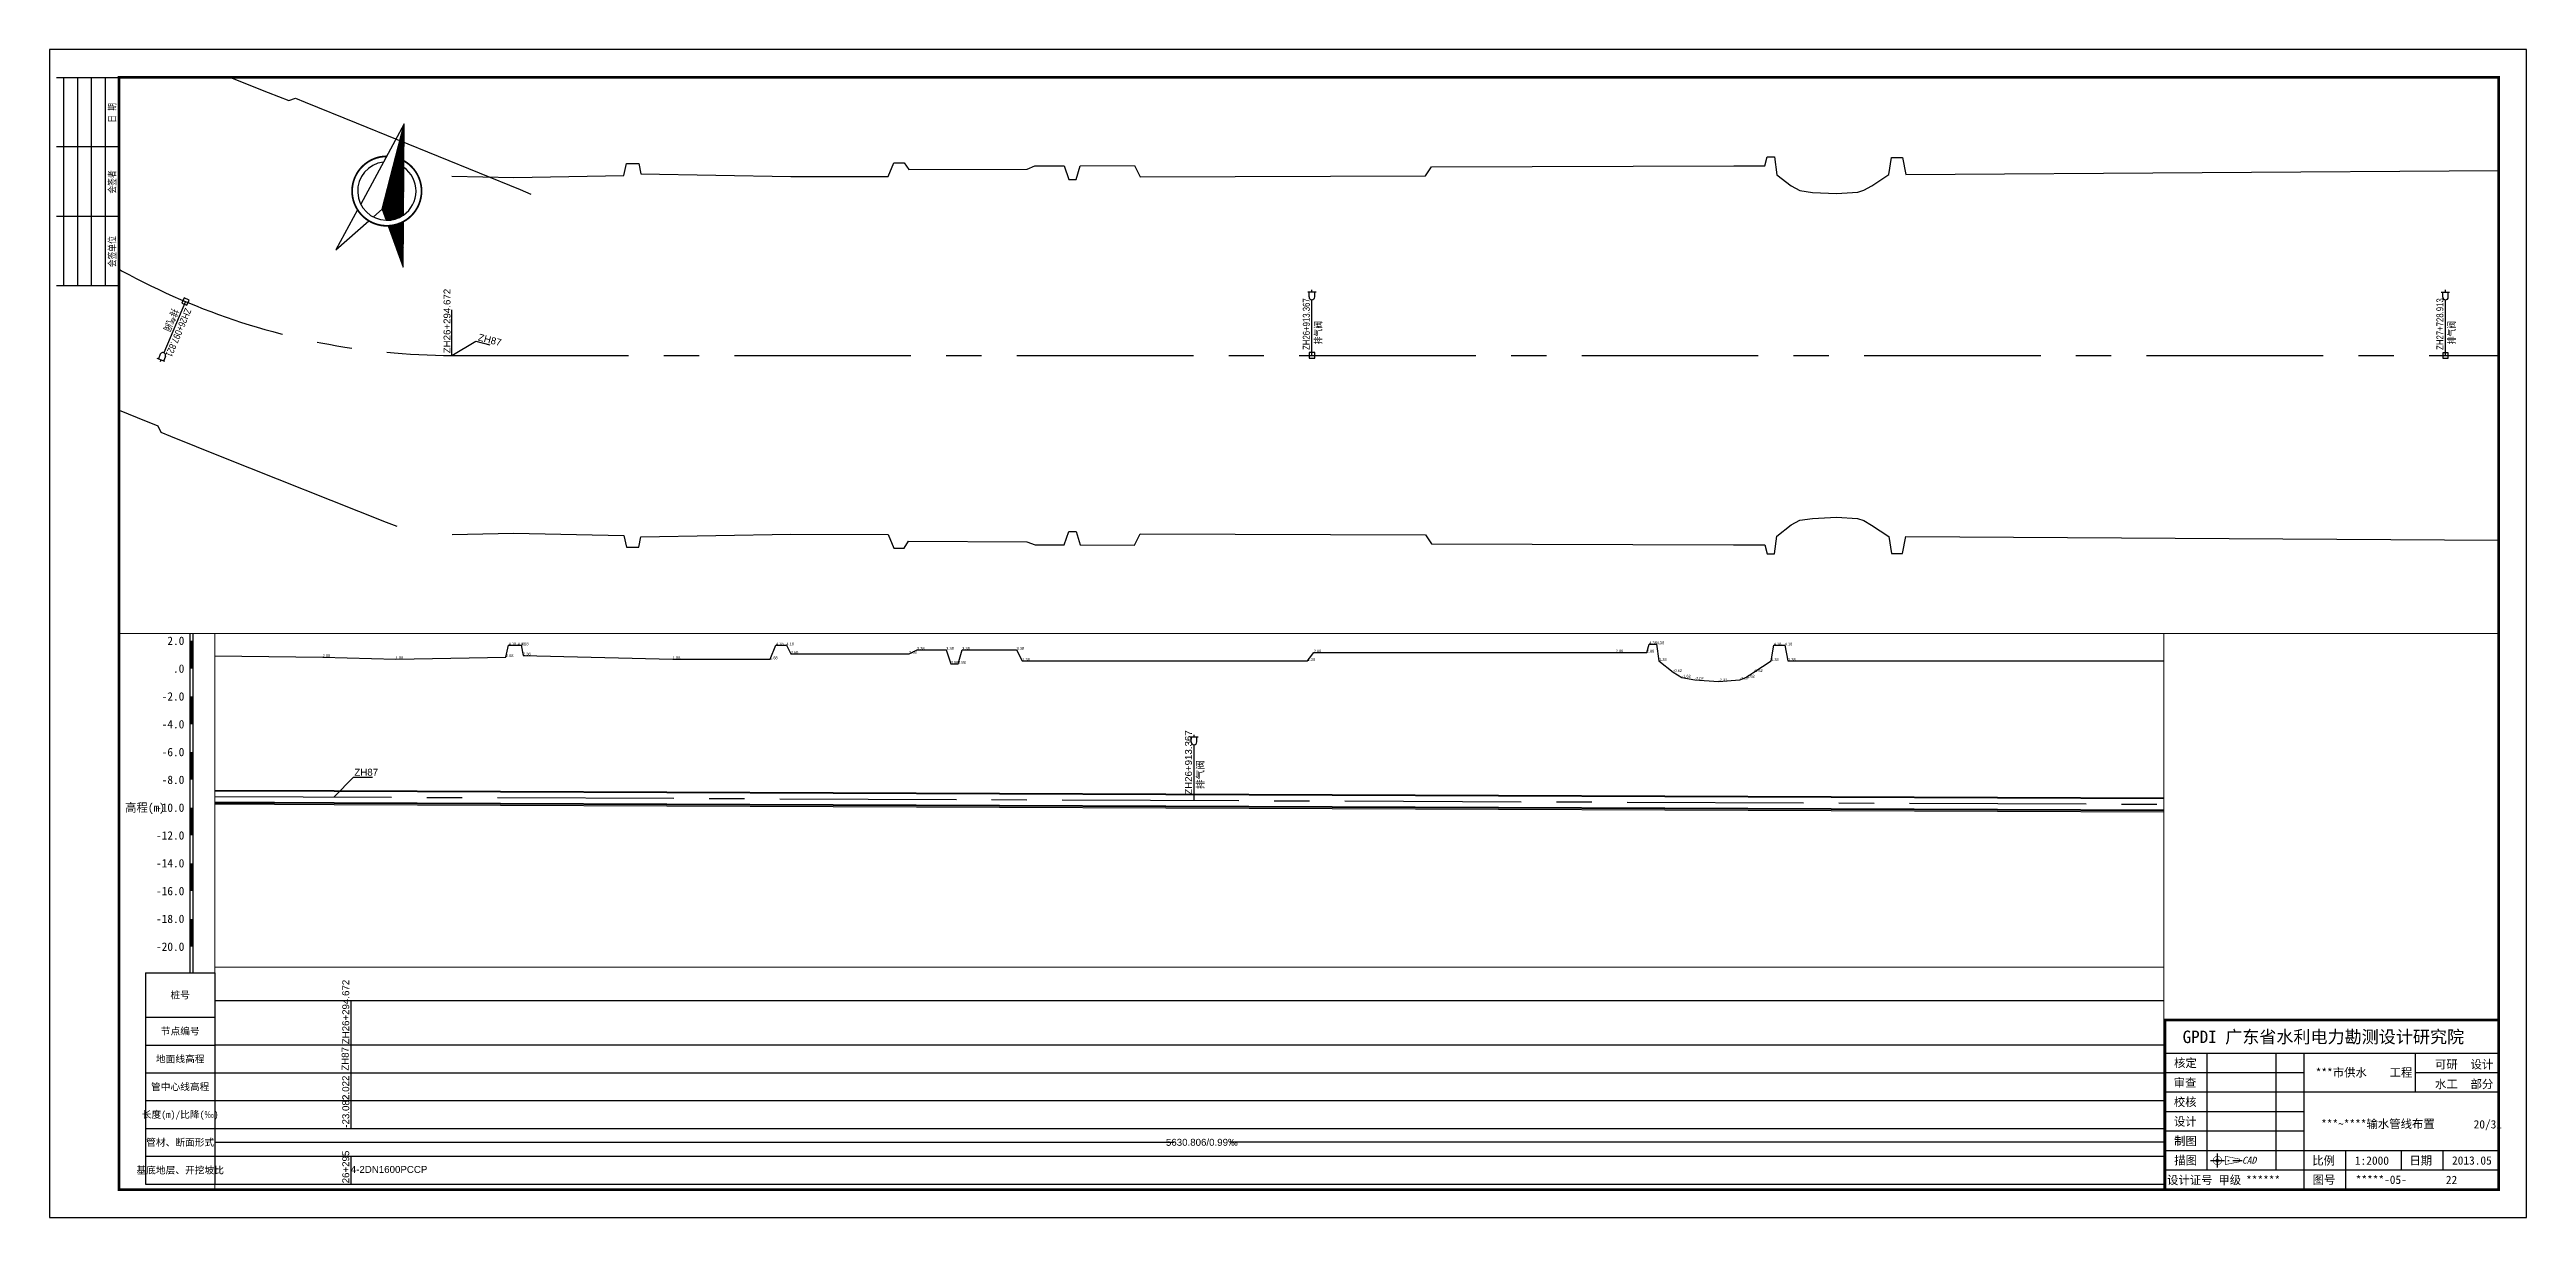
# Paper-space layout '22' of a CAD drawing. Header units: millimetres. Extents: x 0 to 891, y 0 to 420.
# The model-space entities are those that its viewports show. They can reach past a viewport. Long polylines and large blocks are cut down to what shows.
import ezdxf
from ezdxf.enums import TextEntityAlignment as Align
from ezdxf.lldxf.tags import DXFTag

# ---------------------------------------------------------------- set-up
doc = ezdxf.new("R2010")
doc.units = ezdxf.units.MM
doc.linetypes.add('CENTER', pattern=[50.8, 31.75, -6.35, 6.35, -6.35])
for name, color, linetype in [('pipe', 3, 'Continuous'), ('pipe_cen', 1, 'CENTER'), ('tab', 9, 'Continuous'), ('地形剖面', 4, 'Continuous'), ('布局裁图', 3, 'Continuous'), ('水工平面管线标注', 3, 'Continuous'), ('水工开挖线', 5, 'Continuous'), ('纵面管线标注', 3, 'Continuous'), ('附属设施', 2, 'Continuous')]:
    doc.layers.add(name, color=color, linetype=linetype)
doc.layers.add('管线-管廊边线-北线', color=4, linetype='管廊边线', lineweight=9)
doc.styles.add('FSD', font='')
doc.styles.add('HT', font='simhei.ttf')
doc.styles.get("Standard").update_dxf_attribs({"font": 'arial.ttf'})
doc.styles.get('FSD').set_extended_font_data('SimSun')
tags = doc.linetypes.add('管廊边线', pattern='A,50,-5,["管廊边线",Standard,S=2.54,R=0,X=-3.5,Y=-1.27],-12', length=67).pattern_tags.tags
tags[6] = DXFTag(74, 10)

# ---------------------------------------------------------------- blocks, each defined once
blk = doc.blocks.new('sign')
at = {"color": 7}
for p, q in [((-20, 0), (-20, -75)), ((-15, 0), (-15, -75)), ((-10, 0), (-10, -75)), ((-5, 0), (-5, -75)), ((0, -25), (-22.5, -25)), ((0, -50), (-22.5, -50))]:
    blk.add_line(p, q, dxfattribs=at)
blk.add_lwpolyline([(-22.5, 0), (0, 0), (0, -75), (-22.5, -75)], dxfattribs=at)
at = {"color": 3, "style": 'FSD', "width": 0.8}
for s, p in [('日 期', (-1.24, -16.3)), ('会签者', (-1.2, -41.81)), ('会签单位', (-1.2, -68.28))]:
    blk.add_text(s, height=2.5, rotation=90, dxfattribs=at).set_placement(p)
blk = doc.blocks.new('图框')
at = {"color": 7, "ltscale": 8}
for p, q in [((761, 10), (761, 71)), ((881, 71), (881, 10))]:
    blk.add_line(p, q, dxfattribs=at)
at = {"color": 7}
for p, q in [((881, 59), (761, 59)), ((776, 59), (776, 17)), ((801, 17), (801, 59)), ((811, 10), (811, 59)), ((851, 59), (851, 45)), ((811, 52), (761, 52)), ((881, 45), (761, 45)), ((881, 52), (851, 52)), ((811, 38), (761, 38)), ((811, 31), (761, 31)), ((881, 24), (761, 24)), ((826, 10), (826, 24)), ((846, 17), (846, 24)), ((861, 17), (861, 24)), ((881, 17), (761, 17))]:
    blk.add_line(p, q, dxfattribs=at)
at = {"color": 1}
for p, q in [((777.36, 20.51), (782.36, 20.51)), ((779.86, 18.01), (779.86, 23.01)), ((783.61, 20.51), (784.11, 20.51)), ((785.36, 20.51), (788.7, 20.51))]:
    blk.add_line(p, q, dxfattribs=at)
blk.add_lwpolyline([(0, 0), (891, 0), (891, 420), (0, 420)], close=True)
at = {"const_width": 1}
blk.add_lwpolyline([(25, 10), (25, 410), (881, 410), (881, 10)], close=True, dxfattribs=at)
at = {"color": 7, "const_width": 1}
blk.add_lwpolyline([(761, 10), (761, 71), (881, 71), (881, 10)], close=True, dxfattribs=at)
at = {"color": 5, "const_width": 0.2}
for points in [[(781.35, 20.66, 39.991666), (781.36, 20.51, 0.025005)], [(780.45, 20.57, 39.991666), (780.46, 20.51, 0.025005)]]:
    blk.add_lwpolyline(points, format="xyb", close=True, dxfattribs=at)
blk.add_lwpolyline([(787.7, 20.01), (782.7, 19.01), (782.7, 22.01), (787.7, 21.01)], close=True, dxfattribs=at)
blk.add_blockref('sign', (25, 410))
at = {"color": 3, "style": 'HT'}
for s, height, p in [('GPDI 广东省水利电力勘测设计研究院', 4.5, (767.32, 62.71)), ('***市供水', 3, (815.18, 50.63)), ('工程', 3, (841.77, 50.63)), ('可研', 3, (858.09, 53.54)), ('设计', 3, (870.9, 53.54)), ('水工', 3, (858.09, 46.44)), ('部分', 3, (870.9, 46.44)), ('***~****输水管线布置', 3, (817.12, 32.13)), ('比例', 3, (813.95, 18.94)), ('1:2000', 3, (829.29, 18.94)), ('日期', 3, (848.89, 18.98)), ('2013.05', 3, (864.23, 18.98)), ('图号', 3, (814.08, 12.06)), ('*****-05-', 3, (829.59, 12.06))]:
    blk.add_text(s, height=height, dxfattribs=at).set_placement(p)
at = {"color": 3, "ltscale": 8, "style": 'HT'}
for s, p in [('核定', (764.23, 55.53)), ('审查', (764.08, 48.46)), ('校核', (764.15, 41.51)), ('设计', (764.16, 34.49)), ('制图', (764.25, 27.48)), ('描图', (764.31, 20.49))]:
    blk.add_text(s, height=3, dxfattribs=at).set_placement(p, align=Align.MIDDLE_LEFT)
at = {"color": 3, "style": 'HT', "oblique": 15}
blk.add_text('CAD', height=2.5, dxfattribs=at).set_placement((788.67, 19.33))
at = {"color": 3, "ltscale": 8, "style": 'HT'}
for s, p in [('设计证号 ', (761.71, 11.94)), ('甲级 ', (780.19, 11.94)), ('******', (790.15, 11.94))]:
    blk.add_text(s, height=3, dxfattribs=at).set_placement(p)
blk = doc.blocks.new('*X9')
at = {"color": 0}
for p, q in [((2.948, 5.027), (2.95, 5.029)), ((2.948, 5.013), (2.953, 5.017)), ((2.948, 4.999), (2.955, 5.006)), ((2.948, 4.985), (2.958, 4.995)), ((2.948, 4.97), (2.961, 4.983)), ((2.948, 4.956), (2.964, 4.972)), ((2.948, 4.942), (2.967, 4.961)), ((2.948, 4.928), (2.97, 4.949)), ((2.948, 4.914), (2.972, 4.938)), ((2.948, 4.9), (2.975, 4.927)), ((2.948, 4.886), (2.978, 4.916)), ((2.948, 4.871), (2.981, 4.904)), ((2.948, 4.857), (2.984, 4.893)), ((2.948, 4.843), (2.987, 4.882)), ((2.948, 4.829), (2.989, 4.87)), ((2.948, 4.815), (2.992, 4.859)), ((2.948, 4.801), (2.995, 4.848)), ((2.948, 4.787), (2.998, 4.836)), ((2.948, 4.772), (3.001, 4.825)), ((2.948, 4.758), (3.004, 4.814)), ((2.948, 4.744), (3.006, 4.802)), ((2.948, 4.73), (3.009, 4.791)), ((2.948, 4.716), (3.012, 4.78)), ((2.948, 4.702), (3.015, 4.768)), ((2.948, 4.688), (3.018, 4.757)), ((2.948, 4.673), (3.02, 4.746)), ((2.948, 4.659), (3.023, 4.735)), ((2.948, 4.645), (3.026, 4.723)), ((2.948, 4.631), (3.029, 4.712)), ((2.948, 4.617), (3.032, 4.701)), ((2.948, 4.603), (3.035, 4.689)), ((2.948, 4.589), (3.037, 4.678)), ((2.948, 4.574), (3.04, 4.667)), ((2.948, 4.56), (3.043, 4.655)), ((2.948, 4.546), (3.046, 4.644)), ((2.948, 4.532), (3.049, 4.633)), ((2.948, 4.518), (3.052, 4.621)), ((2.948, 4.504), (3.054, 4.61)), ((2.948, 4.49), (3.057, 4.599)), ((2.948, 4.475), (3.06, 4.587)), ((2.948, 4.461), (3.063, 4.576)), ((2.948, 4.447), (3.066, 4.565)), ((2.948, 4.433), (3.069, 4.554)), ((2.948, 4.419), (3.071, 4.542)), ((2.948, 4.405), (3.074, 4.531)), ((2.948, 4.391), (3.077, 4.52)), ((2.948, 4.376), (3.08, 4.508)), ((2.948, 4.362), (3.083, 4.497)), ((2.948, 4.348), (3.086, 4.486)), ((2.948, 4.334), (3.088, 4.474)), ((2.948, 4.32), (3.091, 4.463)), ((2.948, 4.306), (3.094, 4.452)), ((2.948, 4.292), (3.097, 4.44)), ((2.948, 4.277), (3.1, 4.429)), ((2.948, 4.263), (3.103, 4.418)), ((2.948, 4.249), (3.105, 4.406)), ((2.948, 4.235), (3.108, 4.395)), ((2.948, 4.221), (3.111, 4.384)), ((2.948, 4.207), (3.114, 4.372)), ((2.948, 4.193), (3.117, 4.361)), ((2.948, 4.178), (3.119, 4.35)), ((2.948, 4.164), (3.122, 4.339)), ((2.948, 4.15), (3.125, 4.327)), ((2.948, 4.136), (3.128, 4.316)), ((2.948, 4.122), (3.131, 4.305)), ((2.948, 4.108), (3.134, 4.293)), ((2.948, 4.094), (3.136, 4.282)), ((2.948, 4.079), (3.139, 4.271)), ((2.948, 4.065), (3.142, 4.259)), ((2.948, 4.051), (3.145, 4.248)), ((2.948, 4.037), (3.148, 4.237)), ((2.948, 4.023), (3.151, 4.225)), ((2.948, 4.009), (3.153, 4.214)), ((2.948, 3.995), (3.156, 4.203)), ((2.948, 3.98), (3.159, 4.191)), ((2.948, 3.966), (3.162, 4.18)), ((2.948, 3.952), (3.165, 4.169)), ((2.948, 3.938), (3.168, 4.158)), ((2.948, 3.924), (3.17, 4.146)), ((2.948, 3.91), (3.173, 4.135)), ((2.948, 3.896), (3.176, 4.124)), ((2.948, 3.881), (3.179, 4.112)), ((2.948, 3.867), (3.182, 4.101)), ((2.948, 3.853), (3.185, 4.09)), ((2.948, 3.839), (3.187, 4.078)), ((2.948, 3.825), (3.19, 4.067)), ((2.948, 3.811), (3.193, 4.056)), ((2.948, 3.797), (3.196, 4.044)), ((2.948, 3.782), (3.199, 4.033)), ((2.948, 3.768), (3.202, 4.022)), ((2.953, 3.759), (3.204, 4.01)), ((2.958, 3.75), (3.207, 3.999)), ((2.964, 3.742), (3.21, 3.988)), ((2.97, 3.733), (3.213, 3.977)), ((2.976, 3.725), (3.216, 3.965)), ((2.981, 3.717), (3.218, 3.954)), ((2.987, 3.708), (3.221, 3.943)), ((2.993, 3.7), (3.224, 3.931)), ((2.999, 3.691), (3.227, 3.92)), ((3.004, 3.683), (3.23, 3.909)), ((3.01, 3.675), (3.233, 3.897)), ((3.016, 3.666), (3.235, 3.886)), ((3.022, 3.658), (3.238, 3.875)), ((3.027, 3.65), (3.241, 3.863)), ((3.033, 3.641), (3.244, 3.852)), ((3.039, 3.633), (3.247, 3.841)), ((3.048, 3.627), (3.25, 3.829)), ((3.067, 3.633), (3.252, 3.818)), ((3.088, 3.639), (3.255, 3.807)), ((3.111, 3.648), (3.258, 3.795)), ((3.137, 3.66), (3.261, 3.784)), ((3.169, 3.679), (3.264, 3.773)), ((3.223, 3.718), (3.266, 3.76))]:
    blk.add_line(p, q, dxfattribs=at)
blk = doc.blocks.new('*X8')
at = {"color": 0}
for p, q in [((3.102, 3.54), (3.132, 3.57)), ((3.108, 3.532), (3.157, 3.581)), ((3.114, 3.524), (3.185, 3.595)), ((3.119, 3.515), (3.219, 3.615)), ((3.125, 3.507), (3.276, 3.658)), ((3.131, 3.498), (3.292, 3.66)), ((3.137, 3.49), (3.295, 3.648)), ((3.142, 3.482), (3.298, 3.637)), ((3.148, 3.473), (3.301, 3.626)), ((3.154, 3.465), (3.303, 3.614)), ((3.16, 3.457), (3.306, 3.603)), ((3.165, 3.448), (3.309, 3.592)), ((3.171, 3.44), (3.312, 3.581)), ((3.177, 3.431), (3.315, 3.569)), ((3.096, 3.549), (3.11, 3.562)), ((3.183, 3.423), (3.317, 3.558)), ((3.188, 3.415), (3.32, 3.547)), ((3.194, 3.406), (3.323, 3.535)), ((3.2, 3.398), (3.326, 3.524)), ((3.206, 3.389), (3.329, 3.513)), ((3.211, 3.381), (3.332, 3.501)), ((3.217, 3.373), (3.334, 3.49)), ((3.223, 3.364), (3.337, 3.479)), ((3.229, 3.356), (3.34, 3.467)), ((3.234, 3.347), (3.343, 3.456)), ((3.24, 3.339), (3.346, 3.445)), ((3.246, 3.331), (3.349, 3.433)), ((3.252, 3.322), (3.351, 3.422)), ((3.257, 3.314), (3.354, 3.411)), ((3.263, 3.305), (3.357, 3.4)), ((3.269, 3.297), (3.36, 3.388)), ((3.275, 3.289), (3.363, 3.377)), ((3.28, 3.28), (3.366, 3.366)), ((3.286, 3.272), (3.368, 3.354)), ((3.292, 3.263), (3.371, 3.343)), ((3.298, 3.255), (3.374, 3.332)), ((3.303, 3.247), (3.377, 3.32)), ((3.309, 3.238), (3.38, 3.309)), ((3.315, 3.23), (3.383, 3.298)), ((3.321, 3.222), (3.385, 3.286)), ((3.326, 3.213), (3.388, 3.275)), ((3.332, 3.205), (3.391, 3.264)), ((3.338, 3.196), (3.394, 3.252)), ((3.344, 3.188), (3.397, 3.241)), ((3.349, 3.18), (3.4, 3.23)), ((3.355, 3.171), (3.402, 3.218)), ((3.361, 3.163), (3.405, 3.207)), ((3.367, 3.154), (3.408, 3.196)), ((3.372, 3.146), (3.411, 3.185)), ((3.378, 3.138), (3.414, 3.173)), ((3.384, 3.129), (3.416, 3.162)), ((3.39, 3.121), (3.419, 3.151)), ((3.395, 3.112), (3.422, 3.139)), ((3.401, 3.104), (3.425, 3.128)), ((3.407, 3.096), (3.428, 3.117)), ((3.413, 3.087), (3.431, 3.105)), ((3.418, 3.079), (3.433, 3.094)), ((3.424, 3.07), (3.436, 3.083)), ((3.43, 3.062), (3.439, 3.071)), ((3.436, 3.054), (3.442, 3.06)), ((3.441, 3.045), (3.445, 3.049)), ((3.447, 3.037), (3.448, 3.037))]:
    blk.add_line(p, q, dxfattribs=at)
blk = doc.blocks.new('zbz')
for p, q in [((0, 0), (-0.318, -1.274)), ((0, -1.27), (0, 0)), ((0.318, -1.274), (0, 0)), ((-0.341, -1.365), (-0.5, -2)), ((-0.095, -1.409), (0, -1.27)), ((0, -1.27), (0.095, -1.409)), ((0.5, -2), (0.341, -1.365)), ((-0.5, -2), (-0.143, -1.479)), ((0.143, -1.479), (0.5, -2))]:
    blk.add_line(p, q)
at = {"const_width": 0.025}
for points in [[(-0.129, -0.517, 1.014443), (0.143, -1.479, 1.014443)], [(0.341, -1.365, 0.588844), (0.129, -0.517, 1.014443)], [(0.143, -1.479, 0.115834), (0.341, -1.365, 1.014443)]]:
    blk.add_lwpolyline(points, format="xyb", dxfattribs=at)
for start, end in [(111.2477, 283.0769), (319.3202, 68.7523), (283.0769, 319.3202)]:
    blk.add_arc((0, -1), 0.42, start, end)
for name in ['*X9', '*X8']:
    blk.add_blockref(name, (-2.948, -5.035))
blk = doc.blocks.new('指北针')
at = {"xscale": 25, "yscale": 25, "zscale": 25}
blk.add_blockref('zbz', (12.5, 50), dxfattribs=at)
blk = doc.blocks.new('qin排气阀va')
at = {"layer": '附属设施'}
for points in [[(-1.5, 22.8), (1.5, 22.8)], [(-1, 21), (-1, 22.8)], [(0, 22.8), (0, 23.55)], [(0, 0), (0, 20)], [(1, 21), (1, 22.8)]]:
    blk.add_lwpolyline(points, dxfattribs=at)
blk.add_arc((0, 21), 1, 180, 0, dxfattribs=at)
blk.add_attdef('名称', text='', height=2.5, rotation=90, dxfattribs=at).set_placement((1, 4), align=Align.TOP_LEFT)
blk.add_attdef('ZH', text='', height=2.5, rotation=90, dxfattribs=at).set_placement((0, 2), align=Align.BOTTOM_LEFT)
blk = doc.blocks.new('qin排气阀pa')
at = {"layer": '附属设施'}
for points in [[(-1.5, 22.8), (1.5, 22.8)], [(-1, 21), (-1, 22.8)], [(0, 22.8), (0, 23.55)], [(0, 0), (0, 20)], [(1, 21), (1, 22.8)]]:
    blk.add_lwpolyline(points, dxfattribs=at)
blk.add_lwpolyline([(-1, -1), (1, -1), (1, 1), (-1, 1)], close=True, dxfattribs=at)
blk.add_arc((0, 21), 1, 180, 0, dxfattribs=at)
blk.add_attdef('名称', text='', height=2.5, rotation=90, dxfattribs=at).set_placement((1, 4), align=Align.TOP_LEFT)
blk.add_attdef('ZH', text='', height=2.5, rotation=90, dxfattribs=at).set_placement((0, 2), align=Align.BOTTOM_LEFT)

msp = doc.modelspace()

# ---------------------------------------------------------------- linework, layer by layer
at = {"layer": 'pipe'}
for points in [[(539161.9, 2381731.5), (539540.1, 2381730)], [(539161.9, 2381730.9), (539540.1, 2381729.4)], [(539540.1, 2381730), (542948.7, 2381716.4)], [(539540.1, 2381729.4), (542948.7, 2381715.8)], [(539161.9, 2381722.9), (539540.1, 2381721.4)], [(539161.9, 2381722.3), (539540.1, 2381720.8)], [(539161.9, 2381721.5), (539540.1, 2381720)], [(539540.1, 2381721.4), (542948.7, 2381707.8)], [(539540.1, 2381720.8), (542948.7, 2381707.2)], [(539540.1, 2381720), (542948.7, 2381706.4)]]:
    msp.add_lwpolyline(points, dxfattribs=at)
at = {"layer": 'pipe_cen'}
msp.add_lwpolyline([(535456.5, 2392009, 0.19386), (535822.4, 2391960.6), (539123.8, 2392808.9)], format="xyb", dxfattribs=at)
msp.add_lwpolyline([(537337, 2381734.1), (542967.8, 2381711.7)], dxfattribs=at)
at = {"layer": 'tab'}
for points in [[(513183.4, 2381401.7), (554886.6, 2381401.7)], [(539540.1, 2381401.7), (539540.1, 2381309.7)], [(513183.4, 2381369.7), (554886.6, 2381369.7)], [(513183.4, 2381349.7), (554886.6, 2381349.7)], [(513183.4, 2381329.7), (554886.6, 2381329.7)], [(513183.4, 2381309.7), (554886.6, 2381309.7)], [(513183.4, 2381289.7), (554886.6, 2381289.7)], [(537337, 2381299.7), (537340, 2381299.7), (540132.4, 2381299.7)], [(539540.1, 2381289.7), (539540.1, 2381269.7)], [(542967.8, 2381299.7), (542964.8, 2381299.7), (540172.4, 2381299.7)], [(513183.4, 2381269.7), (554886.6, 2381269.7)]]:
    msp.add_lwpolyline(points, dxfattribs=at)
at = {"layer": '地形剖面'}
msp.add_lwpolyline([(539404.6, 2381827.2), (539531.9, 2381826), (539584.5, 2381824.4), (539663.7, 2381826), (539665.7, 2381834.4), (539672.2, 2381834.4), (539674.6, 2381834.4), (539676.1, 2381827.2), (539783.8, 2381824.4), (539853.8, 2381824.4), (539858, 2381834.4), (539865.5, 2381834.4), (539868.7, 2381828.4), (539953.8, 2381828.4), (539959.5, 2381831.2), (539980.5, 2381831.2), (539983.8, 2381821.2), (539989.1, 2381821.2), (539992, 2381831.2), (540031.1, 2381831.2), (540035.2, 2381823.2), (540240.5, 2381823.2), (540244.9, 2381829.2), (540462.2, 2381829.2), (540484.5, 2381829.2), (540486.3, 2381835.2), (540491.6, 2381835.2), (540493.3, 2381823.2), (540503.5, 2381815.2), (540509.8, 2381811.2), (540519, 2381809.6), (540536.1, 2381808.4), (540551.4, 2381809.6), (540555.8, 2381811.2), (540561.5, 2381815.2), (540573.9, 2381823.2), (540575.9, 2381834.4), (540583.8, 2381834.4), (540586.1, 2381823.2), (541079.9, 2381823.2)], dxfattribs=at)
at = {"layer": '水工平面管线标注', "color": 9}
for points in [[(535822.4, 2391960.6), (535814.2, 2391992.3)], [(535822.4, 2391960.6), (535836.5, 2391974.7), (535846.8, 2391974.7)]]:
    msp.add_lwpolyline(points, dxfattribs=at)
at = {"layer": '水工平面管线标注'}
for points in [[(535822.1, 2391960.6, 0.5, 0.5, -1), (535822.6, 2391960.6, 0, 0, 0)], [(535822.1, 2391960.6, 0.5, 0.5, 1), (535822.6, 2391960.6, 0, 0, 0)]]:
    msp.add_lwpolyline(points, format="xyseb", dxfattribs=at)
at = {"layer": '水工开挖线'}
for points in [[(535790.3, 2392085.4), (535833.6, 2392095.5), (535909.9, 2392116.8), (535909.7, 2392125.5), (535916, 2392127.1), (535918.3, 2392127.7), (535921.6, 2392120.9), (536026.5, 2392145.8), (536094.2, 2392163.4), (536095.8, 2392173.9), (536103, 2392175.8), (536107.4, 2392171.8), (536189.8, 2392193.3), (536194.7, 2392197), (536215, 2392202.3), (536220.7, 2392193.6), (536225.8, 2392195), (536226.1, 2392205.1), (536264, 2392215), (536270, 2392208.2), (536468.7, 2392260), (536471.3, 2392267.3), (536681.6, 2392322.1), (536703.2, 2392327.7), (536703.3, 2392334.4), (536708.4, 2392335.7), (536713.2, 2392323.6), (536725.2, 2392318.4), (536732.1, 2392316.8), (536741.3, 2392317.8), (536758.1, 2392321.2), (536772.7, 2392326), (536776.6, 2392328.4), (536781.3, 2392333), (536791.3, 2392344), (536790.1, 2392356.3), (536797.8, 2392358.3), (536803.1, 2392347), (537280.6, 2392473), (537280.5, 2392476.4), (537278.7, 2392487), (537280.9, 2392487.5), (537287.8, 2392474.8), (537293.5, 2392468), (537302.3, 2392456.9), (537305.1, 2392454.2), (537309.6, 2392452)], [(535854.5, 2391835.8), (535897.2, 2391847.8), (535974.3, 2391865.9), (535978.4, 2391858.3), (535984.7, 2391859.8), (535987, 2391860.4), (535986.6, 2391868), (536090.5, 2391896.7), (536158.3, 2391913.9), (536164.8, 2391905.5), (536172, 2391907.3), (536173.9, 2391912.9), (536256.4, 2391933.8), (536262.6, 2391933), (536282.9, 2391938.2), (536283.7, 2391948.4), (536288.8, 2391949.7), (536294, 2391941), (536331.9, 2391950.6), (536333.9, 2391959.5), (536532.9, 2392009.9), (536538.8, 2392004.7), (536749.4, 2392058.1), (536771.1, 2392063.6), (536774.4, 2392057.8), (536779.5, 2392059.1), (536777.9, 2392072), (536785.8, 2392082.4), (536791.1, 2392087.1), (536799.7, 2392090.6), (536816.1, 2392095.8), (536831.1, 2392098.6), (536835.7, 2392098.4), (536842, 2392096.6), (536856.1, 2392091.8), (536861, 2392080.4), (536868.7, 2392082.4), (536867.9, 2392094.8), (537347, 2392214.7)], [(535474.4, 2392144.3), (535506.2, 2392139.9), (535512.1, 2392128.3), (535546, 2392124), (535647.2, 2392110.9), (535663.1, 2392108.9), (535667.4, 2392111.7), (535674.8, 2392110.7), (535714.1, 2392105.6), (535840.2, 2392088.4), (535848.4, 2392087.1)], [(535438.6, 2391873.7), (535470.4, 2391869.6), (535479.1, 2391879.3), (535513, 2391874.7), (535614.1, 2391861), (535630, 2391858.8), (535633.4, 2391855), (535640.8, 2391854), (535680.2, 2391848.7), (535806.4, 2391832.6), (535814.6, 2391831.7)]]:
    msp.add_lwpolyline(points, dxfattribs=at)
at = {"layer": '管线-管廊边线-北线', "color": 2, "linetype": 'CENTER'}
msp.add_lwpolyline([(535456.5, 2392009, 0.19386), (535822.4, 2391960.6), (539123.8, 2392808.9)], format="xyb", dxfattribs=at)
at = {"layer": '纵面管线标注', "color": 9}
msp.add_lwpolyline([(539540.1, 2381725.4), (539554.2, 2381739.5), (539567.7, 2381739.5)], dxfattribs=at)

# ---------------------------------------------------------------- block references
at = {"layer": '附属设施'}
ref = msp.add_blockref('qin排气阀pa', (537211.5, 2392317.5), dxfattribs=dict(at, xscale=2, yscale=2, zscale=2, rotation=14.41093201111667))
ref.add_attrib('ZH', 'ZH27+728.913', dxfattribs={"height": 5, "rotation": 104.4109, "width": 0.8}).set_placement((537210.5, 2392321.4), align=Align.BOTTOM_LEFT)
ref.add_attrib('名称', '排气阀', dxfattribs={"height": 5, "rotation": 104.4109, "width": 0.8}).set_placement((537211.4, 2392325.8), align=Align.TOP_LEFT)
ref = msp.add_blockref('qin排气阀pa', (536421.6, 2392114.6), dxfattribs=dict(at, xscale=2, yscale=2, zscale=2, rotation=14.41093201111667))
ref.add_attrib('ZH', 'ZH26+913.367', dxfattribs={"height": 5, "rotation": 104.4109, "width": 0.8}).set_placement((536420.6, 2392118.4), align=Align.BOTTOM_LEFT)
ref.add_attrib('名称', '排气阀', dxfattribs={"height": 5, "rotation": 104.4109, "width": 0.8}).set_placement((536421.6, 2392122.8), align=Align.TOP_LEFT)
ref = msp.add_blockref('qin排气阀pa', (535627.1, 2391950.4), dxfattribs=dict(at, xscale=2, yscale=2, zscale=2, rotation=171.5702386042383))
ref.add_attrib('ZH', 'ZH26+097.821', dxfattribs={"height": 5, "rotation": 261.5702, "width": 0.8}).set_placement((535626.5, 2391946.4), align=Align.BOTTOM_LEFT)
ref.add_attrib('名称', '排气阀', dxfattribs={"height": 5, "rotation": 261.5702, "width": 0.8}).set_placement((535624, 2391942.8), align=Align.TOP_LEFT)
at = {"layer": '附属设施', "xscale": 2, "yscale": 2, "zscale": 2}
msp.add_blockref('qin排气阀va', (540158.8, 2381722.9), dxfattribs=at).add_auto_attribs({'ZH': 'ZH26+913.367', '名称': '排气阀'})

# ---------------------------------------------------------------- texts
at = {"layer": 'tab', "color": 3}
for s, p in [('ZH26+294.672', (539539, 2381370.2)), ('2.022', (539539, 2381330.2)), ('-23.082', (539539, 2381310.2))]:
    msp.add_text(s, height=5, rotation=90, dxfattribs=at).set_placement(p)
msp.add_text('ZH87', height=5, rotation=90, dxfattribs=at).set_placement((539540.1, 2381359.7), align=Align.BOTTOM_CENTER)
msp.add_text('5630.806/0.99‰', height=5, dxfattribs=at).set_placement((540152.4, 2381299.7), align=Align.MIDDLE_CENTER)
at = {"layer": '地形剖面', "color": 9}
for s, p in [('2.08', (539531.9, 2381826)), ('1.68', (539584.5, 2381824.4)), ('2.08', (539663.7, 2381826)), ('4.18', (539665.7, 2381834.4)), ('4.18', (539672.2, 2381834.4)), ('4.18', (539674.6, 2381834.4)), ('2.38', (539676.1, 2381827.2)), ('1.68', (539783.8, 2381824.4)), ('1.68', (539853.8, 2381824.4)), ('4.18', (539858, 2381834.4)), ('4.18', (539865.5, 2381834.4)), ('2.68', (539868.7, 2381828.4)), ('2.68', (539953.8, 2381828.4)), ('3.38', (539959.5, 2381831.2)), ('3.38', (539980.5, 2381831.2)), ('0.88', (539983.8, 2381821.2)), ('0.88', (539989.1, 2381821.2)), ('3.38', (539992, 2381831.2)), ('3.38', (540031.1, 2381831.2)), ('1.38', (540035.2, 2381823.2)), ('1.38', (540240.5, 2381823.2)), ('2.88', (540244.9, 2381829.2)), ('2.88', (540462.2, 2381829.2)), ('2.88', (540484.5, 2381829.2)), ('4.38', (540486.3, 2381835.2)), ('4.38', (540491.6, 2381835.2)), ('1.38', (540493.3, 2381823.2)), ('1.38', (540573.9, 2381823.2)), ('4.18', (540575.9, 2381834.4)), ('4.18', (540583.8, 2381834.4)), ('1.38', (540586.1, 2381823.2)), ('-0.62', (540503.5, 2381815.2)), ('-1.62', (540509.8, 2381811.2)), ('-2.02', (540519, 2381809.6)), ('-2.32', (540536.1, 2381808.4)), ('-2.02', (540551.4, 2381809.6)), ('-1.62', (540555.8, 2381811.2)), ('-0.62', (540561.5, 2381815.2))]:
    msp.add_text(s, height=2, dxfattribs=at).set_placement(p)
at = {"layer": '水工平面管线标注'}
msp.add_text('ZH26+294.672', height=5, rotation=104.4109, dxfattribs=at).set_placement((535821, 2391961.8))
msp.add_text('ZH87', height=5, dxfattribs=at).set_placement((535837.5, 2391975.7))
at = {"layer": '水工平面管线标注', "color": 3}
msp.add_text('26+295', height=5, rotation=90, dxfattribs=at).set_placement((539539, 2381270.2))
msp.add_text('4-2DN1600PCCP', height=5, dxfattribs=at).set_placement((539540.1, 2381277.7))
at = {"layer": '纵面管线标注'}
msp.add_text('ZH87', height=5, dxfattribs=at).set_placement((539554.7, 2381740.6))

psp = doc.layouts.new('22')

# ---------------------------------------------------------------- linework, layer by layer
at = {"layer": '布局裁图'}
for points in [[(50.5, 210), (50.5, 88)], [(51.5, 210), (51.5, 88)], [(34.5, 88), (59.5, 88)], [(34.5, 88), (34.5, 12)], [(59.5, 88), (59.5, 12)], [(34.5, 72), (59.5, 72)], [(34.5, 62), (59.5, 62)], [(34.5, 52), (59.5, 52)], [(34.5, 42), (59.5, 42)], [(34.5, 32), (59.5, 32)], [(34.5, 22), (59.5, 22)], [(34.5, 12), (59.5, 12)]]:
    psp.add_lwpolyline(points, dxfattribs=at)
for points in [[(50.5, 207.38), (51.5, 207.38), (50.5, 197.38), (51.5, 197.38)], [(50.5, 187.38), (51.5, 187.38), (50.5, 177.38), (51.5, 177.38)], [(50.5, 167.38), (51.5, 167.38), (50.5, 157.38), (51.5, 157.38)], [(50.5, 147.38), (51.5, 147.38), (50.5, 137.38), (51.5, 137.38)], [(50.5, 127.38), (51.5, 127.38), (50.5, 117.38), (51.5, 117.38)], [(50.5, 107.38), (51.5, 107.38), (50.5, 97.38), (51.5, 97.38)]]:
    psp.add_solid(points, dxfattribs=at)

# ---------------------------------------------------------------- block references
psp.add_blockref('图框', (0, 0), dxfattribs=at)
at = {"layer": '布局裁图', "rotation": 345.5890679888833}
psp.add_blockref('指北针', (103, 348), dxfattribs=at)

# ---------------------------------------------------------------- texts
at = {"layer": '布局裁图', "style": 'HT'}
for s, p in [('2.0', (48.5, 207.38)), ('.0', (48.5, 197.38)), ('-2.0', (48.5, 187.38)), ('-4.0', (48.5, 177.38)), ('-6.0', (48.5, 167.38)), ('-8.0', (48.5, 157.38)), ('高程(m)', (41.5, 147.38)), ('-10.0', (48.5, 147.38)), ('-12.0', (48.5, 137.38)), ('-14.0', (48.5, 127.38)), ('-16.0', (48.5, 117.38)), ('-18.0', (48.5, 107.38)), ('-20.0', (48.5, 97.38))]:
    psp.add_text(s, height=3, dxfattribs=at).set_placement(p, align=Align.MIDDLE_RIGHT)
for s, p in [('桩号', (47, 80)), ('节点编号', (47, 67)), ('地面线高程', (47, 57)), ('管中心线高程', (47, 47)), ('长度(m)/比降(‰)', (47, 37)), ('管材、断面形式', (47, 27)), ('基底地层、开挖坡比', (47, 17))]:
    psp.add_text(s, height=2.5, dxfattribs=at).set_placement(p, align=Align.MIDDLE_CENTER)
for s, p in [('20/31', (872, 32)), ('22', (862, 12))]:
    psp.add_text(s, height=3, dxfattribs=at).set_placement(p)

# ---------------------------------------------------------------- viewports
at = {"layer": '布局裁图', "view_twist_angle": 345.58906799}
psp.add_viewport(center=(453, 310), size=(856, 200), view_center_point=(1114878.05, 2183346.58), view_height=400, dxfattribs=at)
at = {"layer": '布局裁图'}
for center, size, view_center_point, view_height, status in [((410, 150), (701, 120), (540155.4, 2381722.91), 240, 3), ((410, 50), (701, 80), (540143.4, 2381345.66), 160, 4)]:
    psp.add_viewport(center=center, size=size, view_center_point=view_center_point, view_height=view_height, status=status, dxfattribs=at)

doc.saveas('drawing.dxf')
